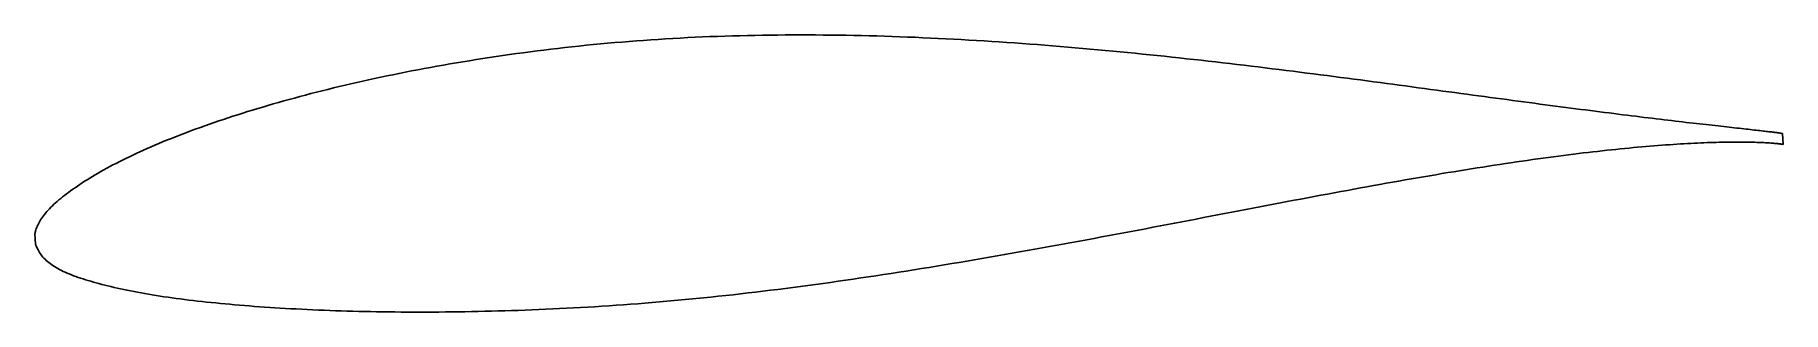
# Model space of a CAD drawing. Header units: metres. Extents: x -22 to 44.6, y -4 to 6.6.
import ezdxf

# ---------------------------------------------------------------- set-up
doc = ezdxf.new("R2010")
doc.units = ezdxf.units.M

msp = doc.modelspace()

# ---------------------------------------------------------------- linework, layer by layer
msp.add_lwpolyline([(44.623, 2.84), (44.621, 2.84), (44.617, 2.841), (44.611, 2.842), (44.602, 2.844), (44.59, 2.846), (44.576, 2.849), (44.559, 2.852), (44.54, 2.855), (44.518, 2.858), (44.494, 2.862), (44.467, 2.865), (44.438, 2.869), (44.406, 2.874), (44.371, 2.878), (44.334, 2.883), (44.294, 2.888), (44.252, 2.894), (44.207, 2.899), (44.16, 2.905), (44.11, 2.911), (44.058, 2.917), (44.003, 2.923), (43.946, 2.93), (43.886, 2.937), (43.824, 2.944), (43.759, 2.952), (43.692, 2.959), (43.622, 2.967), (43.55, 2.975), (43.475, 2.984), (43.397, 2.992), (43.318, 3.001), (43.236, 3.01), (43.151, 3.02), (43.064, 3.029), (42.974, 3.039), (42.882, 3.049), (42.788, 3.06), (42.691, 3.071), (42.592, 3.082), (42.49, 3.093), (42.386, 3.105), (42.28, 3.117), (42.171, 3.129), (42.06, 3.141), (41.946, 3.154), (41.83, 3.167), (41.712, 3.18), (41.591, 3.194), (41.468, 3.208), (41.343, 3.222), (41.215, 3.237), (41.085, 3.252), (40.953, 3.268), (40.819, 3.283), (40.682, 3.299), (40.543, 3.315), (40.401, 3.332), (40.258, 3.349), (40.112, 3.366), (39.964, 3.384), (39.814, 3.402), (39.661, 3.421), (39.507, 3.439), (39.35, 3.458), (39.191, 3.478), (39.03, 3.498), (38.866, 3.518), (38.701, 3.539), (38.533, 3.56), (38.364, 3.581), (38.192, 3.603), (38.018, 3.625), (37.842, 3.647), (37.664, 3.67), (37.484, 3.693), (37.302, 3.716), (37.118, 3.74), (36.932, 3.764), (36.744, 3.788), (36.554, 3.813), (36.362, 3.838), (36.169, 3.863), (35.973, 3.889), (35.775, 3.915), (35.575, 3.941), (35.374, 3.968), (35.171, 3.995), (34.965, 4.022), (34.758, 4.049), (34.549, 4.077), (34.339, 4.106), (34.126, 4.134), (33.912, 4.163), (33.696, 4.192), (33.478, 4.221), (33.259, 4.251), (33.038, 4.28), (32.815, 4.31), (32.591, 4.341), (32.364, 4.371), (32.137, 4.402), (31.907, 4.433), (31.676, 4.464), (31.444, 4.496), (31.21, 4.527), (30.974, 4.559), (30.737, 4.591), (30.498, 4.624), (30.258, 4.656), (30.016, 4.688), (29.773, 4.721), (29.529, 4.754), (29.283, 4.787), (29.035, 4.82), (28.787, 4.852), (28.537, 4.886), (28.285, 4.919), (28.032, 4.952), (27.778, 4.985), (27.523, 5.019), (27.267, 5.052), (27.009, 5.085), (26.75, 5.118), (26.49, 5.151), (26.228, 5.185), (25.966, 5.218), (25.702, 5.251), (25.437, 5.284), (25.172, 5.317), (24.905, 5.35), (24.637, 5.382), (24.368, 5.415), (24.098, 5.447), (23.827, 5.48), (23.555, 5.512), (23.282, 5.543), (23.008, 5.575), (22.734, 5.606), (22.458, 5.638), (22.181, 5.669), (21.904, 5.699), (21.626, 5.73), (21.347, 5.76), (21.068, 5.79), (20.787, 5.819), (20.506, 5.848), (20.224, 5.877), (19.942, 5.906), (19.659, 5.934), (19.375, 5.961), (19.091, 5.989), (18.806, 6.016), (18.52, 6.042), (18.234, 6.068), (17.947, 6.093), (17.66, 6.118), (17.373, 6.143), (17.085, 6.167), (16.796, 6.19), (16.507, 6.213), (16.218, 6.236), (15.928, 6.258), (15.638, 6.279), (15.348, 6.3), (15.057, 6.32), (14.766, 6.34), (14.475, 6.359), (14.184, 6.377), (13.892, 6.395), (13.601, 6.412), (13.309, 6.429), (13.017, 6.445), (12.724, 6.46), (12.432, 6.474), (12.14, 6.488), (11.848, 6.501), (11.555, 6.514), (11.263, 6.526), (10.97, 6.536), (10.678, 6.547), (10.386, 6.556), (10.094, 6.565), (9.801, 6.573), (9.509, 6.58), (9.218, 6.586), (8.926, 6.592), (8.635, 6.596), (8.344, 6.6), (8.053, 6.603), (7.762, 6.605), (7.472, 6.606), (7.182, 6.607), (6.892, 6.606), (6.603, 6.605), (6.314, 6.602), (6.025, 6.599), (5.737, 6.595), (5.45, 6.59), (5.163, 6.584), (4.876, 6.577), (4.59, 6.569), (4.304, 6.56), (4.019, 6.551), (3.735, 6.54), (3.451, 6.528), (3.168, 6.515), (2.885, 6.502), (2.603, 6.487), (2.322, 6.471), (2.042, 6.455), (1.762, 6.437), (1.483, 6.419), (1.205, 6.399), (0.928, 6.379), (0.651, 6.358), (0.375, 6.335), (0.101, 6.312), (-0.173, 6.288), (-0.446, 6.263), (-0.719, 6.237), (-0.99, 6.21), (-1.26, 6.182), (-1.529, 6.153), (-1.797, 6.123), (-2.064, 6.093), (-2.331, 6.061), (-2.596, 6.029), (-2.86, 5.996), (-3.122, 5.962), (-3.384, 5.927), (-3.645, 5.892), (-3.904, 5.855), (-4.163, 5.818), (-4.42, 5.781), (-4.675, 5.742), (-4.93, 5.703), (-5.183, 5.663), (-5.435, 5.622), (-5.686, 5.581), (-5.936, 5.539), (-6.184, 5.497), (-6.431, 5.453), (-6.676, 5.41), (-6.92, 5.366), (-7.163, 5.321), (-7.404, 5.275), (-7.644, 5.229), (-7.882, 5.182), (-8.119, 5.135), (-8.354, 5.087), (-8.588, 5.039), (-8.82, 4.99), (-9.051, 4.94), (-9.28, 4.89), (-9.508, 4.84), (-9.734, 4.789), (-9.958, 4.737), (-10.181, 4.685), (-10.402, 4.633), (-10.621, 4.58), (-10.839, 4.526), (-11.055, 4.472), (-11.27, 4.418), (-11.482, 4.363), (-11.693, 4.308), (-11.902, 4.252), (-12.11, 4.196), (-12.315, 4.14), (-12.519, 4.083), (-12.721, 4.026), (-12.921, 3.969), (-13.119, 3.911), (-13.316, 3.853), (-13.51, 3.795), (-13.703, 3.736), (-13.893, 3.677), (-14.082, 3.618), (-14.269, 3.559), (-14.454, 3.499), (-14.637, 3.439), (-14.818, 3.379), (-14.997, 3.319), (-15.173, 3.258), (-15.348, 3.197), (-15.521, 3.136), (-15.692, 3.075), (-15.861, 3.014), (-16.028, 2.952), (-16.192, 2.891), (-16.355, 2.829), (-16.515, 2.767), (-16.674, 2.705), (-16.83, 2.643), (-16.984, 2.581), (-17.136, 2.518), (-17.285, 2.456), (-17.433, 2.393), (-17.578, 2.331), (-17.722, 2.268), (-17.862, 2.205), (-18.001, 2.143), (-18.138, 2.08), (-18.272, 2.017), (-18.404, 1.954), (-18.534, 1.891), (-18.661, 1.828), (-18.786, 1.765), (-18.909, 1.702), (-19.03, 1.639), (-19.148, 1.576), (-19.264, 1.513), (-19.378, 1.45), (-19.489, 1.387), (-19.598, 1.324), (-19.705, 1.262), (-19.809, 1.2), (-19.911, 1.138), (-20.011, 1.076), (-20.108, 1.015), (-20.203, 0.953), (-20.296, 0.892), (-20.386, 0.832), (-20.473, 0.772), (-20.559, 0.712), (-20.642, 0.653), (-20.722, 0.594), (-20.8, 0.536), (-20.876, 0.478), (-20.949, 0.42), (-21.02, 0.363), (-21.088, 0.306), (-21.154, 0.249), (-21.218, 0.193), (-21.279, 0.137), (-21.337, 0.081), (-21.393, 0.026), (-21.447, -0.029), (-21.498, -0.084), (-21.547, -0.138), (-21.593, -0.192), (-21.636, -0.246), (-21.678, -0.299), (-21.716, -0.352), (-21.752, -0.404), (-21.786, -0.456), (-21.817, -0.507), (-21.846, -0.557), (-21.872, -0.606), (-21.896, -0.654), (-21.917, -0.702), (-21.936, -0.747), (-21.953, -0.791), (-21.967, -0.832), (-21.978, -0.871), (-21.988, -0.906), (-21.995, -0.935), (-22, -0.958), (-22.003, -0.973), (-21.978, -1.399), (-21.977, -1.402), (-21.972, -1.412), (-21.965, -1.428), (-21.955, -1.452), (-21.941, -1.484), (-21.925, -1.522), (-21.906, -1.563), (-21.884, -1.607), (-21.86, -1.651), (-21.833, -1.697), (-21.804, -1.742), (-21.772, -1.787), (-21.737, -1.831), (-21.7, -1.876), (-21.661, -1.919), (-21.619, -1.962), (-21.574, -2.004), (-21.528, -2.046), (-21.478, -2.086), (-21.426, -2.127), (-21.372, -2.166), (-21.315, -2.205), (-21.256, -2.243), (-21.194, -2.28), (-21.13, -2.317), (-21.064, -2.353), (-20.995, -2.388), (-20.923, -2.423), (-20.849, -2.457), (-20.773, -2.49), (-20.694, -2.523), (-20.613, -2.556), (-20.53, -2.588), (-20.444, -2.62), (-20.355, -2.651), (-20.264, -2.682), (-20.171, -2.712), (-20.076, -2.743), (-19.978, -2.773), (-19.877, -2.803), (-19.775, -2.833), (-19.669, -2.862), (-19.562, -2.892), (-19.452, -2.921), (-19.34, -2.95), (-19.225, -2.978), (-19.108, -3.007), (-18.989, -3.035), (-18.868, -3.063), (-18.744, -3.09), (-18.618, -3.117), (-18.489, -3.144), (-18.359, -3.171), (-18.226, -3.197), (-18.091, -3.223), (-17.954, -3.248), (-17.814, -3.273), (-17.672, -3.297), (-17.528, -3.321), (-17.382, -3.344), (-17.234, -3.368), (-17.083, -3.39), (-16.93, -3.413), (-16.776, -3.434), (-16.619, -3.456), (-16.459, -3.477), (-16.298, -3.498), (-16.135, -3.518), (-15.97, -3.538), (-15.802, -3.557), (-15.633, -3.576), (-15.461, -3.595), (-15.287, -3.613), (-15.112, -3.631), (-14.934, -3.649), (-14.755, -3.666), (-14.573, -3.682), (-14.389, -3.699), (-14.204, -3.714), (-14.016, -3.73), (-13.827, -3.745), (-13.636, -3.759), (-13.443, -3.773), (-13.247, -3.787), (-13.051, -3.801), (-12.852, -3.813), (-12.651, -3.826), (-12.449, -3.838), (-12.244, -3.849), (-12.038, -3.86), (-11.831, -3.871), (-11.621, -3.881), (-11.41, -3.891), (-11.197, -3.9), (-10.982, -3.909), (-10.765, -3.917), (-10.547, -3.925), (-10.328, -3.932), (-10.106, -3.939), (-9.883, -3.945), (-9.658, -3.951), (-9.432, -3.956), (-9.204, -3.961), (-8.975, -3.965), (-8.744, -3.968), (-8.512, -3.971), (-8.278, -3.974), (-8.043, -3.976), (-7.806, -3.977), (-7.567, -3.978), (-7.328, -3.978), (-7.087, -3.978), (-6.844, -3.977), (-6.6, -3.975), (-6.355, -3.974), (-6.109, -3.971), (-5.861, -3.968), (-5.611, -3.964), (-5.361, -3.959), (-5.109, -3.954), (-4.856, -3.949), (-4.602, -3.943), (-4.347, -3.936), (-4.09, -3.929), (-3.833, -3.921), (-3.574, -3.912), (-3.314, -3.903), (-3.053, -3.893), (-2.791, -3.883), (-2.528, -3.871), (-2.263, -3.859), (-1.998, -3.847), (-1.732, -3.833), (-1.465, -3.819), (-1.197, -3.805), (-0.928, -3.789), (-0.658, -3.773), (-0.387, -3.756), (-0.115, -3.738), (0.157, -3.719), (0.431, -3.7), (0.705, -3.68), (0.98, -3.658), (1.256, -3.637), (1.532, -3.614), (1.809, -3.591), (2.087, -3.567), (2.366, -3.542), (2.645, -3.516), (2.925, -3.489), (3.205, -3.462), (3.486, -3.434), (3.768, -3.405), (4.05, -3.375), (4.333, -3.345), (4.616, -3.314), (4.9, -3.282), (5.184, -3.249), (5.468, -3.215), (5.753, -3.181), (6.039, -3.146), (6.325, -3.111), (6.611, -3.075), (6.897, -3.038), (7.184, -3), (7.471, -2.961), (7.758, -2.923), (8.046, -2.883), (8.334, -2.843), (8.622, -2.802), (8.91, -2.761), (9.198, -2.719), (9.487, -2.676), (9.776, -2.633), (10.064, -2.59), (10.353, -2.546), (10.642, -2.501), (10.931, -2.456), (11.22, -2.41), (11.509, -2.364), (11.798, -2.318), (12.086, -2.271), (12.375, -2.223), (12.664, -2.176), (12.953, -2.128), (13.241, -2.079), (13.529, -2.031), (13.817, -1.981), (14.105, -1.932), (14.393, -1.882), (14.681, -1.832), (14.968, -1.782), (15.255, -1.731), (15.541, -1.68), (15.828, -1.629), (16.114, -1.578), (16.399, -1.527), (16.684, -1.475), (16.969, -1.423), (17.253, -1.371), (17.537, -1.319), (17.821, -1.267), (18.104, -1.214), (18.386, -1.162), (18.668, -1.109), (18.949, -1.057), (19.23, -1.004), (19.51, -0.951), (19.79, -0.898), (20.069, -0.845), (20.347, -0.793), (20.625, -0.74), (20.902, -0.687), (21.178, -0.634), (21.453, -0.581), (21.728, -0.529), (22.002, -0.476), (22.275, -0.424), (22.547, -0.371), (22.818, -0.319), (23.089, -0.267), (23.358, -0.215), (23.627, -0.164), (23.895, -0.113), (24.162, -0.061), (24.428, -0.01), (24.693, 0.041), (24.957, 0.091), (25.22, 0.141), (25.482, 0.191), (25.743, 0.241), (26.002, 0.29), (26.261, 0.339), (26.519, 0.387), (26.775, 0.436), (27.03, 0.484), (27.284, 0.531), (27.537, 0.578), (27.789, 0.625), (28.039, 0.671), (28.289, 0.717), (28.537, 0.762), (28.783, 0.807), (29.029, 0.852), (29.273, 0.896), (29.515, 0.939), (29.757, 0.982), (29.997, 1.025), (30.235, 1.067), (30.473, 1.108), (30.708, 1.149), (30.943, 1.19), (31.175, 1.23), (31.407, 1.269), (31.637, 1.308), (31.865, 1.346), (32.092, 1.383), (32.317, 1.42), (32.541, 1.457), (32.763, 1.492), (32.983, 1.527), (33.202, 1.562), (33.42, 1.596), (33.635, 1.629), (33.849, 1.662), (34.061, 1.694), (34.272, 1.725), (34.481, 1.756), (34.688, 1.786), (34.893, 1.815), (35.097, 1.844), (35.299, 1.872), (35.499, 1.9), (35.697, 1.927), (35.894, 1.953), (36.088, 1.979), (36.281, 2.004), (36.472, 2.028), (36.661, 2.052), (36.848, 2.075), (37.033, 2.097), (37.216, 2.119), (37.398, 2.14), (37.577, 2.16), (37.755, 2.18), (37.93, 2.199), (38.103, 2.218), (38.275, 2.236), (38.444, 2.253), (38.611, 2.27), (38.777, 2.286), (38.94, 2.302), (39.101, 2.317), (39.26, 2.331), (39.417, 2.345), (39.572, 2.358), (39.725, 2.37), (39.876, 2.382), (40.024, 2.393), (40.17, 2.404), (40.314, 2.414), (40.456, 2.424), (40.596, 2.433), (40.734, 2.442), (40.869, 2.45), (41.002, 2.457), (41.133, 2.464), (41.262, 2.471), (41.388, 2.477), (41.512, 2.482), (41.634, 2.487), (41.754, 2.492), (41.871, 2.496), (41.986, 2.5), (42.098, 2.503), (42.209, 2.506), (42.317, 2.508), (42.422, 2.51), (42.525, 2.512), (42.626, 2.513), (42.725, 2.514), (42.821, 2.515), (42.915, 2.515), (43.006, 2.515), (43.095, 2.514), (43.182, 2.514), (43.266, 2.513), (43.347, 2.511), (43.427, 2.51), (43.504, 2.508), (43.578, 2.506), (43.65, 2.504), (43.719, 2.502), (43.786, 2.499), (43.851, 2.496), (43.913, 2.493), (43.973, 2.49), (44.03, 2.487), (44.084, 2.484), (44.136, 2.48), (44.186, 2.477), (44.233, 2.473), (44.278, 2.469), (44.32, 2.466), (44.359, 2.462), (44.396, 2.459), (44.431, 2.455), (44.463, 2.451), (44.492, 2.448), (44.519, 2.445), (44.544, 2.441), (44.565, 2.438), (44.585, 2.435), (44.601, 2.433), (44.615, 2.43), (44.627, 2.428), (44.636, 2.426), (44.643, 2.425), (44.646, 2.424), (44.648, 2.423)], close=True)

doc.saveas('drawing.dxf')
